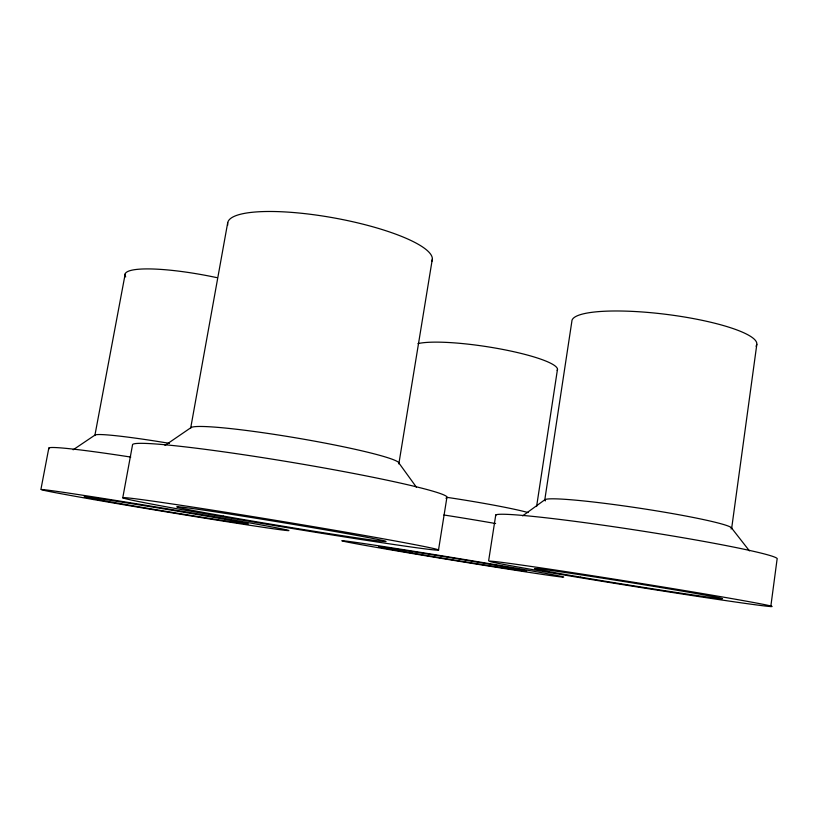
<?xml version="1.0" encoding="UTF-8"?>
<svg xmlns="http://www.w3.org/2000/svg" width="818" height="818" viewBox="0 0 818 818"><rect width="100%" height="100%" fill="white"/><g stroke="black" fill="none" stroke-linecap="round" stroke-linejoin="round"><path stroke-width="1.23" d="M770.791 606.557A143.038 2.035 9.1 0 0 564.43 571.414A143.038 2.035 9.1 0 0 553.898 573.275A143.038 2.035 9.1 0 0 770.791 606.557L777.1 559.113A142.506 6.841 8.8 0 0 635.964 530.084A142.506 6.841 8.8 0 0 495.79 515.759M731.66 528.356L756.824 344.368M536.598 506.526L557.487 369.266M544.737 500.187L571.854 321.372A93.211 18.323 7.2 0 1 670.77 314.95A93.211 18.323 7.2 0 1 756.006 346.178M488.612 560.943L495.739 515.054M438.53 549.9A160.072 2.659 9.4 0 0 202.158 508.551A160.072 2.659 9.4 0 0 201.095 513.039A160.072 2.659 9.4 0 0 438.53 549.9L446.884 497.508M432.344 258.989L398.969 463.1L416.362 487.129M227.721 222.649L190.686 428.049A105.645 7.955 9.6 0 1 299.531 438.479A105.645 7.955 9.6 0 1 398.724 463.867M122.751 497.876L132.516 444.961A159.418 8.926 9.5 0 1 296.157 463.1A159.418 8.926 9.5 0 1 445.943 498.244M125.195 273.969L94.949 435.094L73.15 449.798M40.9 489.491L48.804 448.131M522.651 515.882L545.044 499.604M164.98 445.421L191.34 427.374M731.292 527.651L749.431 550.882M49.285 448.734A125.042 5.327 9.7 0 1 130.757 457.068M125.716 276.913A81.994 14.335 11 0 1 216.709 277.609M95 435.575A83.027 4.765 9.8 0 1 169.459 443.356M443.877 514.982A111.933 4.417 9.2 0 1 495.606 523.54M417.978 343.621A73.528 11.943 8.8 0 1 502.712 349.419A73.528 11.943 8.8 0 1 557.181 370.452M447.466 497.426A74.377 3.957 9.1 0 1 528.111 512.569M545.391 500.902A94.54 6.115 8.6 0 1 638.173 507.988A94.54 6.115 8.6 0 1 731.006 528.898M227.772 225.042A103.958 23.763 10.3 0 1 332.241 217.608A103.958 23.763 10.3 0 1 431.843 261.31M93.62 499.553A125.451 1.585 9.4 0 0 287.946 530.606A125.451 1.585 9.4 0 0 112.414 499.9A125.451 1.585 9.4 0 0 93.62 499.553M120.44 503.653A83.436 1.053 9.4 0 0 247.834 523.96A83.436 1.053 9.4 0 0 128.733 503.193A83.436 1.053 9.4 0 0 120.44 503.653M388.836 549.532A112.26 1.309 9.3 0 0 563.653 577.099A112.26 1.309 9.3 0 0 407.681 550.32A112.26 1.309 9.3 0 0 388.836 549.532M411.843 552.999A74.694 0.869 9.3 0 0 526.649 571.056A74.694 0.869 9.3 0 0 420.82 552.937A74.694 0.869 9.3 0 0 411.843 552.999M580.616 577.14A95.062 1.35 9.1 0 0 722.038 598.745A95.062 1.35 9.1 0 0 581.905 574.982A95.062 1.35 9.1 0 0 580.616 577.14M223.191 516.015A106.299 1.759 9.4 0 0 386.024 541.516A106.299 1.759 9.4 0 0 234.868 514.87A106.299 1.759 9.4 0 0 223.191 516.015"/></g></svg>
